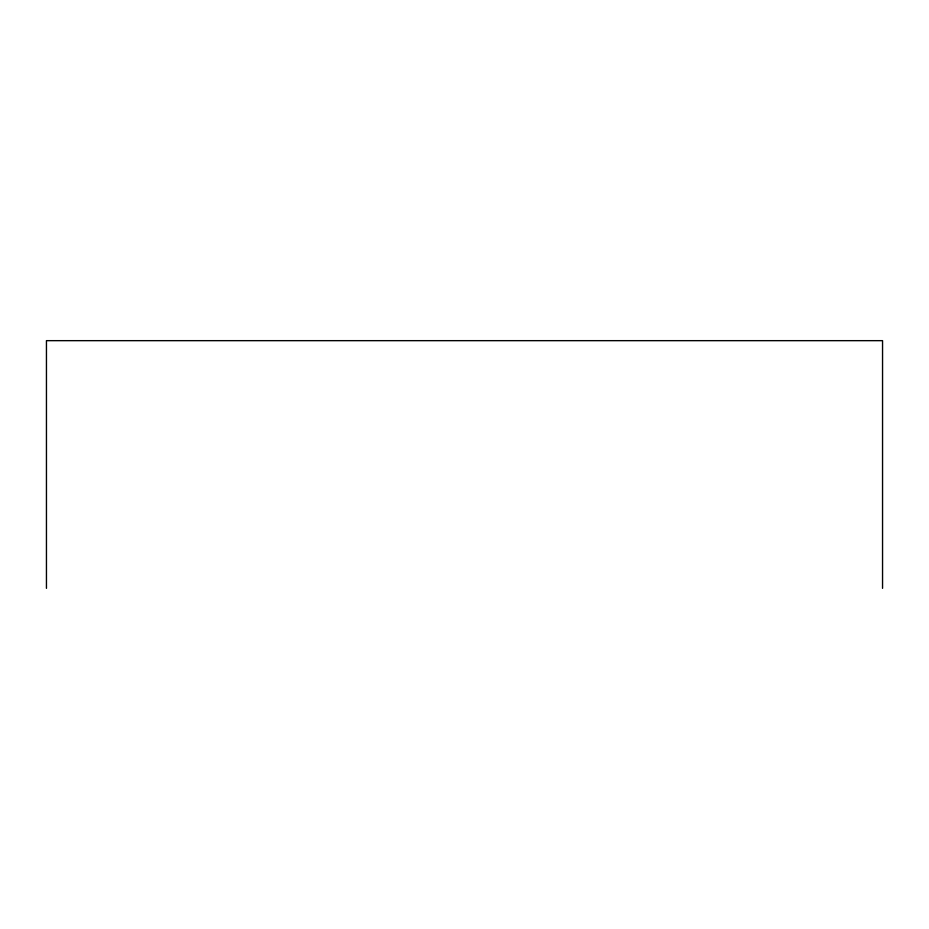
<?xml version="1.0" encoding="UTF-8"?>
<svg xmlns="http://www.w3.org/2000/svg" width="929" height="929" viewBox="0 0 929 929"><rect width="100%" height="100%" fill="white"/><g stroke="black" fill="none" stroke-linecap="round" stroke-linejoin="round"><path stroke-width="1.39" d="M882.55 588.336L882.55 340.664L46.45 340.664L46.45 588.336"/></g></svg>
